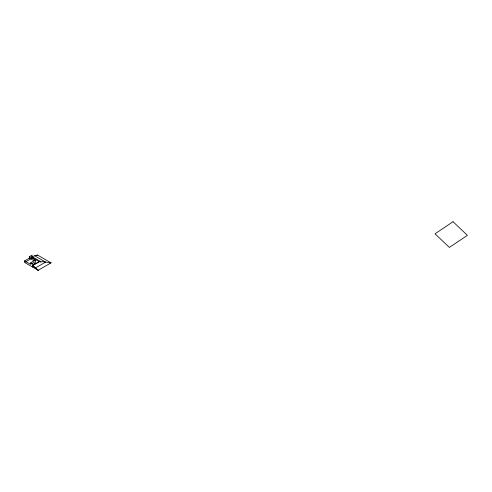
<?xml version="1.0" encoding="UTF-8"?>
<svg xmlns="http://www.w3.org/2000/svg" width="492" height="492" viewBox="0 0 492 492"><rect width="100%" height="100%" fill="white"/><g stroke="black" fill="none" stroke-linecap="round" stroke-linejoin="round"><path stroke-width="0.37" stroke-dasharray="2.46 1.84" d="M40.196 262.869L41.549 262.863"/><path stroke-width="0.74" d="M49.692 262.857L51.051 262.851L37.472 255.016L32.029 256.603L31.525 257.261L39.188 261.683L40.196 261.32L51.051 262.851L38.179 270.286L24.6 262.445L24.6 260.895L29.415 258.115L34.2 260.883M29.415 258.115L29.415 256.639L32.029 255.127L32.029 258.152M25.221 262.088L31.414 258.509M36.383 255.643L37.472 255.016M24.6 260.895L30.596 264.358L30.596 262.882L35.412 260.102L35.412 263.128L34.2 263.829L34.2 262.279L31.199 264.013M32.89 265.317L39.188 261.683M32.257 265.68L40.196 261.32L32.029 256.603M34.748 255.809L45.621 262.088L35.479 267.943L35.473 268.718M29.415 256.639L35.412 260.102M30.596 262.882L32.761 264.13L32.761 267.156M33.241 257.82L33.241 258.853M453.046 221.714L435.026 233.811L449.381 247.439L467.4 235.348L453.046 221.714M38.191 270.286L32.761 265.606L38.179 270.286"/></g></svg>
